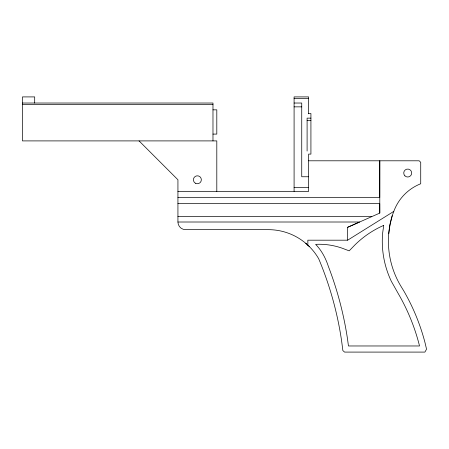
<?xml version="1.0" encoding="UTF-8"?>
<svg xmlns="http://www.w3.org/2000/svg" width="449" height="449" viewBox="0 0 449 449"><rect width="100%" height="100%" fill="white"/><g stroke="black" fill="none" stroke-linecap="round" stroke-linejoin="round"><path stroke-width="0.67" d="M388.733 233.761L390.001 224.64L392.224 215.705L393.801 211.384A46.999 46.999 0 0 1 420.724 183.753L420.724 162.325L419.198 160.798L308.626 160.798M307.857 245.216L307.846 240.187L347.638 240.187L393.801 211.384M347.638 240.187L347.638 227.306L359.61 222.008L177.933 222.008L177.933 179.774L139.061 140.902M347.638 227.306L379.787 213.084L379.787 160.798L379.753 197.526L177.933 197.526M294.089 98.438L308.626 98.438M22.45 103.029L212.978 103.029L212.978 140.902M294.089 103.029L301.739 103.029L301.739 176.754L308.626 176.754M22.45 104.561L212.978 104.561M294.089 106.856L301.739 106.856M212.978 109.837L216.805 109.837L216.805 134.094L212.978 134.094M308.626 113.546L310.921 113.546L310.921 154.102L308.626 154.102L308.626 191.403L177.933 191.403M310.921 118.138L307.099 118.138L307.099 151.044M307.099 120.433L310.921 120.433M294.089 187.575L308.626 187.575M177.933 203.644L379.753 203.644L379.787 213.084M177.933 216.654L371.716 216.654M305.747 243.279L309.479 246.709M308.626 113.838L308.626 96.911L294.089 96.911L294.089 191.403M216.805 191.403L216.805 140.902L22.45 140.902L22.45 96.911L34.691 96.911L34.691 103.029M177.933 222.008A7.65 7.65 0 0 0 185.589 229.663L268.39 229.663A58.039 58.039 0 0 1 318.7 258.764A339.023 339.023 0 0 1 341.683 341.425L342.868 350.585L344.579 352.089L424.883 352.089L426.55 349.199L425.074 342.907A208.162 208.162 0 0 0 403.645 290.688L401.187 286.664A87.235 87.235 0 0 1 392.224 215.705M383.715 225.404L382.627 233.239A93.364 93.364 0 0 0 391.275 281.186L398.347 293.758A202.039 202.039 0 0 1 419.147 344.439L419.506 345.971L348.441 345.971L347.739 340.544A345.146 345.146 0 0 0 328.427 266.549C325.733 258.355 321.725 250.576 315.641 244.374L317.308 244.29A69.174 69.174 0 0 1 341.925 248.112L349.182 250.851L354.979 244.868A95.267 95.267 0 0 1 382.324 226.004L383.715 225.404M404.903 175.851A3.979 3.979 0 0 0 411.559 174.066A3.979 3.979 0 0 0 406.687 169.194A3.979 3.979 0 0 0 404.903 175.851M195.382 183.22A3.979 3.979 0 0 0 201.348 179.774A3.979 3.979 0 0 0 195.382 176.328A3.979 3.979 0 0 0 195.382 183.22"/></g></svg>
